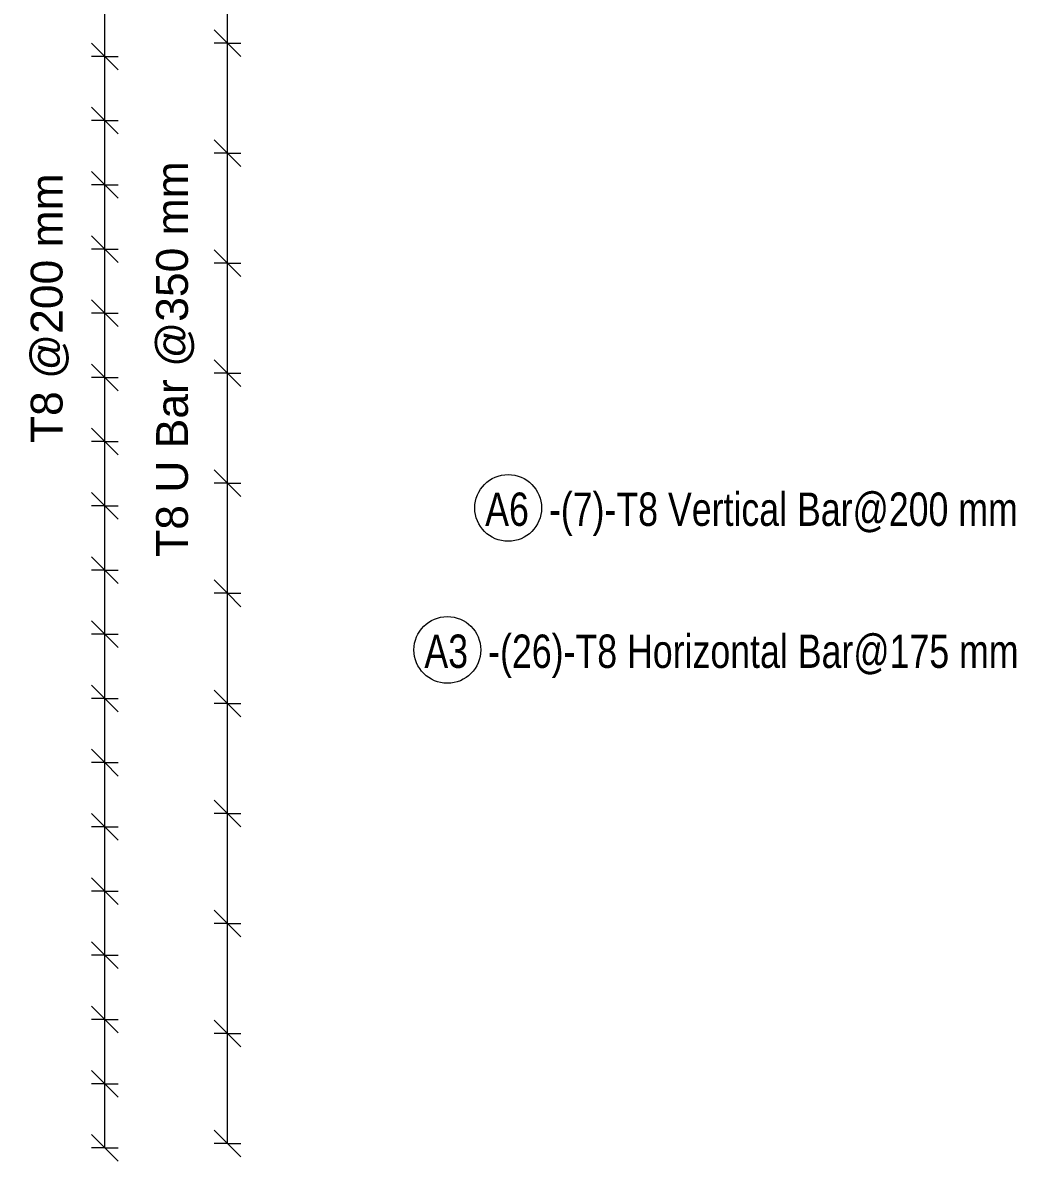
# Model space of a CAD drawing. Header units: millimetres. Extents: x -1228 to 17985, y -2296 to 18684.
# Drawn here: x 4818 to 7794, y -1335 to 2076 of the extents above; entities that cross this region are included whole.
import ezdxf

# ---------------------------------------------------------------- set-up
doc = ezdxf.new("R2010")
doc.units = ezdxf.units.MM
for name, color, linetype, lineweight in [('A-ANNO-DIMS', 211, 'Continuous', 9), ('A-ANNO-DIMS-40', 211, 'Continuous', 9), ('S-RBAR-IDEN', 171, 'Continuous', 9)]:
    doc.layers.add(name, color=color, linetype=linetype, lineweight=lineweight)
doc.styles.add('Arial', font='arial.ttf', dxfattribs={"height": 95.25})
doc.styles.add('Nirmala UI Semilight', font='NirmalaS.ttf', dxfattribs={"width": 0.8, "height": 100})
doc.dimstyles.new('Arrow_Filled_-_2_5_NI_UI_1', dxfattribs={"dimscale": 304.8, "dimtxt": 104.736395, "dimasz": 0.262467, "dimexe": 0.131234, "dimexo": 0.0625, "dimgap": 0.131234, "dimtad": 1, "dimdec": 0, "dimzin": 0, "dimdsep": 46, "dimtxsty": 'Arial', "dimblk1": 'OBLIQUE', "dimblk2": 'OBLIQUE', "dimsah": 1, "dimcen": 0.09, "dimazin": 0, "dimtfac": 1, "dimtdec": 4, "dimtix": 1, "dimtmove": 0, "dimatfit": 3, "dimfxl": 0.131234, "dimfxlon": 1, "dimtvp": 1, "dimtolj": 1, "dimtzin": 0, "dimarcsym": 2})

# ---------------------------------------------------------------- blocks, each defined once
blk = doc.blocks.new('DIMBLOCK38-Elevation Front Copy 1')
at = {"layer": 'A-ANNO-DIMS-40'}
for p, q in [((5063.9, -1102.7), (5023.9, -1062.7)), ((5063.9, -1102.7), (5023.9, -1102.7)), ((5063.9, -1295), (5063.9, -1102.7)), ((5063.9, -1102.7), (5103.9, -1142.7)), ((5063.9, -1102.7), (5103.9, -1102.7)), ((5063.9, -1295), (5023.9, -1255)), ((5063.9, -1295), (5023.9, -1295)), ((5063.9, -1295), (5103.9, -1335)), ((5063.9, -1295), (5103.9, -1295))]:
    blk.add_line(p, q, dxfattribs=at)
blk = doc.blocks.new('_Oblique')
at = {"color": 0, "linetype": 'ByBlock', "lineweight": -2}
blk.add_line((-0.5, -0.5), (0.5, 0.5), dxfattribs=at)
blk = doc.blocks.new('DIMBLOCK39-Elevation Front Copy 1')
at = {"layer": 'A-ANNO-DIMS-40'}
for p, q in [((5063.9, -910.3), (5023.9, -870.3)), ((5063.9, -910.3), (5023.9, -910.3)), ((5063.9, -1102.7), (5063.9, -910.3)), ((5063.9, -910.3), (5103.9, -950.3)), ((5063.9, -910.3), (5103.9, -910.3)), ((5063.9, -1102.7), (5023.9, -1062.7)), ((5063.9, -1102.7), (5023.9, -1102.7)), ((5063.9, -1102.7), (5103.9, -1142.7)), ((5063.9, -1102.7), (5103.9, -1102.7))]:
    blk.add_line(p, q, dxfattribs=at)
blk = doc.blocks.new('DIMBLOCK40-Elevation Front Copy 1')
at = {"layer": 'A-ANNO-DIMS-40'}
for p, q in [((5063.9, -718), (5023.9, -678)), ((5063.9, -718), (5023.9, -718)), ((5063.9, -910.3), (5063.9, -718)), ((5063.9, -718), (5103.9, -758)), ((5063.9, -718), (5103.9, -718)), ((5063.9, -910.3), (5023.9, -870.3)), ((5063.9, -910.3), (5023.9, -910.3)), ((5063.9, -910.3), (5103.9, -950.3)), ((5063.9, -910.3), (5103.9, -910.3))]:
    blk.add_line(p, q, dxfattribs=at)
blk = doc.blocks.new('DIMBLOCK41-Elevation Front Copy 1')
at = {"layer": 'A-ANNO-DIMS-40'}
for p, q in [((5063.9, -525.6), (5023.9, -485.6)), ((5063.9, -525.6), (5023.9, -525.6)), ((5063.9, -718), (5063.9, -525.6)), ((5063.9, -525.6), (5103.9, -565.6)), ((5063.9, -525.6), (5103.9, -525.6)), ((5063.9, -718), (5023.9, -678)), ((5063.9, -718), (5023.9, -718)), ((5063.9, -718), (5103.9, -758)), ((5063.9, -718), (5103.9, -718))]:
    blk.add_line(p, q, dxfattribs=at)
blk = doc.blocks.new('DIMBLOCK42-Elevation Front Copy 1')
at = {"layer": 'A-ANNO-DIMS-40'}
for p, q in [((5063.9, -333.3), (5023.9, -293.3)), ((5063.9, -333.3), (5023.9, -333.3)), ((5063.9, -525.6), (5063.9, -333.3)), ((5063.9, -333.3), (5103.9, -373.3)), ((5063.9, -333.3), (5103.9, -333.3)), ((5063.9, -525.6), (5023.9, -485.6)), ((5063.9, -525.6), (5023.9, -525.6)), ((5063.9, -525.6), (5103.9, -565.6)), ((5063.9, -525.6), (5103.9, -525.6))]:
    blk.add_line(p, q, dxfattribs=at)
blk = doc.blocks.new('DIMBLOCK43-Elevation Front Copy 1')
at = {"layer": 'A-ANNO-DIMS-40'}
for p, q in [((5063.9, -140.9), (5023.9, -100.9)), ((5063.9, -140.9), (5023.9, -140.9)), ((5063.9, -333.3), (5063.9, -140.9)), ((5063.9, -140.9), (5103.9, -180.9)), ((5063.9, -140.9), (5103.9, -140.9)), ((5063.9, -333.3), (5023.9, -293.3)), ((5063.9, -333.3), (5023.9, -333.3)), ((5063.9, -333.3), (5103.9, -373.3)), ((5063.9, -333.3), (5103.9, -333.3))]:
    blk.add_line(p, q, dxfattribs=at)
blk = doc.blocks.new('DIMBLOCK44-Elevation Front Copy 1')
at = {"layer": 'A-ANNO-DIMS-40'}
for p, q in [((5063.9, 51.4), (5023.9, 91.4)), ((5063.9, 51.4), (5023.9, 51.4)), ((5063.9, -140.9), (5063.9, 51.4)), ((5063.9, 51.4), (5103.9, 11.4)), ((5063.9, 51.4), (5103.9, 51.4)), ((5063.9, -140.9), (5023.9, -100.9)), ((5063.9, -140.9), (5023.9, -140.9)), ((5063.9, -140.9), (5103.9, -180.9)), ((5063.9, -140.9), (5103.9, -140.9))]:
    blk.add_line(p, q, dxfattribs=at)
blk = doc.blocks.new('DIMBLOCK45-Elevation Front Copy 1')
at = {"layer": 'A-ANNO-DIMS-40'}
for p, q in [((5063.9, 243.8), (5023.9, 283.8)), ((5063.9, 243.8), (5023.9, 243.8)), ((5063.9, 51.4), (5063.9, 243.8)), ((5063.9, 243.8), (5103.9, 203.8)), ((5063.9, 243.8), (5103.9, 243.8)), ((5063.9, 51.4), (5023.9, 91.4)), ((5063.9, 51.4), (5023.9, 51.4)), ((5063.9, 51.4), (5103.9, 11.4)), ((5063.9, 51.4), (5103.9, 51.4))]:
    blk.add_line(p, q, dxfattribs=at)
blk = doc.blocks.new('DIMBLOCK46-Elevation Front Copy 1')
at = {"layer": 'A-ANNO-DIMS-40'}
for p, q in [((5063.9, 436.1), (5023.9, 476.1)), ((5063.9, 436.1), (5023.9, 436.1)), ((5063.9, 243.8), (5063.9, 436.1)), ((5063.9, 436.1), (5103.9, 396.1)), ((5063.9, 436.1), (5103.9, 436.1)), ((5063.9, 243.8), (5023.9, 283.8)), ((5063.9, 243.8), (5023.9, 243.8)), ((5063.9, 243.8), (5103.9, 203.8)), ((5063.9, 243.8), (5103.9, 243.8))]:
    blk.add_line(p, q, dxfattribs=at)
blk = doc.blocks.new('DIMBLOCK47-Elevation Front Copy 1')
at = {"layer": 'A-ANNO-DIMS-40'}
for p, q in [((5063.9, 628.5), (5023.9, 668.5)), ((5063.9, 628.5), (5023.9, 628.5)), ((5063.9, 436.1), (5063.9, 628.5)), ((5063.9, 628.5), (5103.9, 588.5)), ((5063.9, 628.5), (5103.9, 628.5)), ((5063.9, 436.1), (5023.9, 476.1)), ((5063.9, 436.1), (5023.9, 436.1)), ((5063.9, 436.1), (5103.9, 396.1)), ((5063.9, 436.1), (5103.9, 436.1))]:
    blk.add_line(p, q, dxfattribs=at)
blk = doc.blocks.new('DIMBLOCK48-Elevation Front Copy 1')
at = {"layer": 'A-ANNO-DIMS-40'}
for p, q in [((5063.9, 820.8), (5023.9, 860.8)), ((5063.9, 820.8), (5023.9, 820.8)), ((5063.9, 628.5), (5063.9, 820.8)), ((5063.9, 820.8), (5103.9, 780.8)), ((5063.9, 820.8), (5103.9, 820.8)), ((5063.9, 628.5), (5023.9, 668.5)), ((5063.9, 628.5), (5023.9, 628.5)), ((5063.9, 628.5), (5103.9, 588.5)), ((5063.9, 628.5), (5103.9, 628.5))]:
    blk.add_line(p, q, dxfattribs=at)
blk = doc.blocks.new('DIMBLOCK49-Elevation Front Copy 1')
at = {"layer": 'A-ANNO-DIMS-40'}
for p, q in [((5063.9, 1013.2), (5023.9, 1053.2)), ((5063.9, 1013.2), (5023.9, 1013.2)), ((5063.9, 820.8), (5063.9, 1013.2)), ((5063.9, 1013.2), (5103.9, 973.2)), ((5063.9, 1013.2), (5103.9, 1013.2)), ((5063.9, 820.8), (5023.9, 860.8)), ((5063.9, 820.8), (5023.9, 820.8)), ((5063.9, 820.8), (5103.9, 780.8)), ((5063.9, 820.8), (5103.9, 820.8))]:
    blk.add_line(p, q, dxfattribs=at)
blk = doc.blocks.new('DIMBLOCK50-Elevation Front Copy 1')
at = {"layer": 'A-ANNO-DIMS-40'}
for p, q in [((5063.9, 1205.5), (5023.9, 1245.5)), ((5063.9, 1205.5), (5023.9, 1205.5)), ((5063.9, 1013.2), (5063.9, 1205.5)), ((5063.9, 1205.5), (5103.9, 1165.5)), ((5063.9, 1205.5), (5103.9, 1205.5)), ((5063.9, 1013.2), (5023.9, 1053.2)), ((5063.9, 1013.2), (5023.9, 1013.2)), ((5063.9, 1013.2), (5103.9, 973.2)), ((5063.9, 1013.2), (5103.9, 1013.2))]:
    blk.add_line(p, q, dxfattribs=at)
blk = doc.blocks.new('DIMBLOCK51-Elevation Front Copy 1')
at = {"layer": 'A-ANNO-DIMS-40'}
for p, q in [((5063.9, 1397.8), (5023.9, 1437.8)), ((5063.9, 1397.8), (5023.9, 1397.8)), ((5063.9, 1205.5), (5063.9, 1397.8)), ((5063.9, 1397.8), (5103.9, 1357.8)), ((5063.9, 1397.8), (5103.9, 1397.8)), ((5063.9, 1205.5), (5023.9, 1245.5)), ((5063.9, 1205.5), (5023.9, 1205.5)), ((5063.9, 1205.5), (5103.9, 1165.5)), ((5063.9, 1205.5), (5103.9, 1205.5))]:
    blk.add_line(p, q, dxfattribs=at)
blk = doc.blocks.new('DIMBLOCK52-Elevation Front Copy 1')
at = {"layer": 'A-ANNO-DIMS-40'}
for p, q in [((5063.9, 1590.2), (5023.9, 1630.2)), ((5063.9, 1590.2), (5023.9, 1590.2)), ((5063.9, 1397.8), (5063.9, 1590.2)), ((5063.9, 1590.2), (5103.9, 1550.2)), ((5063.9, 1590.2), (5103.9, 1590.2)), ((5063.9, 1397.8), (5023.9, 1437.8)), ((5063.9, 1397.8), (5023.9, 1397.8)), ((5063.9, 1397.8), (5103.9, 1357.8)), ((5063.9, 1397.8), (5103.9, 1397.8))]:
    blk.add_line(p, q, dxfattribs=at)
blk = doc.blocks.new('DIMBLOCK53-Elevation Front Copy 1')
at = {"layer": 'A-ANNO-DIMS-40'}
for p, q in [((5063.9, 1782.5), (5023.9, 1822.5)), ((5063.9, 1782.5), (5023.9, 1782.5)), ((5063.9, 1590.2), (5063.9, 1782.5)), ((5063.9, 1782.5), (5103.9, 1742.5)), ((5063.9, 1782.5), (5103.9, 1782.5)), ((5063.9, 1590.2), (5023.9, 1630.2)), ((5063.9, 1590.2), (5023.9, 1590.2)), ((5063.9, 1590.2), (5103.9, 1550.2)), ((5063.9, 1590.2), (5103.9, 1590.2))]:
    blk.add_line(p, q, dxfattribs=at)
blk = doc.blocks.new('DIMBLOCK54-Elevation Front Copy 1')
at = {"layer": 'A-ANNO-DIMS-40'}
for p, q in [((5063.9, 1974.9), (5023.9, 2014.9)), ((5063.9, 1974.9), (5023.9, 1974.9)), ((5063.9, 1782.5), (5063.9, 1974.9)), ((5063.9, 1974.9), (5103.9, 1934.9)), ((5063.9, 1974.9), (5103.9, 1974.9)), ((5063.9, 1782.5), (5023.9, 1822.5)), ((5063.9, 1782.5), (5023.9, 1782.5)), ((5063.9, 1782.5), (5103.9, 1742.5)), ((5063.9, 1782.5), (5103.9, 1782.5))]:
    blk.add_line(p, q, dxfattribs=at)
blk = doc.blocks.new('DIMBLOCK55-Elevation Front Copy 1')
at = {"layer": 'A-ANNO-DIMS-40'}
for p, q in [((5063.9, 2167.2), (5023.9, 2207.2)), ((5063.9, 2167.2), (5023.9, 2167.2)), ((5063.9, 1974.9), (5063.9, 2167.2)), ((5063.9, 2167.2), (5103.9, 2127.2)), ((5063.9, 2167.2), (5103.9, 2167.2)), ((5063.9, 1974.9), (5023.9, 2014.9)), ((5063.9, 1974.9), (5023.9, 1974.9)), ((5063.9, 1974.9), (5103.9, 1934.9)), ((5063.9, 1974.9), (5103.9, 1974.9))]:
    blk.add_line(p, q, dxfattribs=at)
blk = doc.blocks.new('DIMBLOCK62-Elevation Front Copy 1')
at = {"layer": 'A-ANNO-DIMS-40'}
for p, q in [((5063.9, 3321.3), (5023.9, 3361.3)), ((5063.9, 3321.3), (5023.9, 3321.3)), ((5063.9, -1295), (5063.9, 3321.3)), ((5063.9, 3129), (5063.9, 3321.3)), ((5063.9, 3321.3), (5103.9, 3281.3)), ((5063.9, 3321.3), (5103.9, 3321.3)), ((5063.9, 3129), (5023.9, 3169)), ((5063.9, 3129), (5023.9, 3129)), ((5063.9, 2936.6), (5063.9, 3129)), ((5063.9, 3129), (5103.9, 3089)), ((5063.9, 3129), (5103.9, 3129)), ((5063.9, 2936.6), (5023.9, 2976.6)), ((5063.9, 2936.6), (5023.9, 2936.6)), ((5063.9, 2744.3), (5063.9, 2936.6)), ((5063.9, 2936.6), (5103.9, 2896.6)), ((5063.9, 2936.6), (5103.9, 2936.6)), ((5063.9, 2744.3), (5023.9, 2784.3)), ((5063.9, 2744.3), (5023.9, 2744.3)), ((5063.9, 2551.9), (5063.9, 2744.3)), ((5063.9, 2744.3), (5103.9, 2704.3)), ((5063.9, 2744.3), (5103.9, 2744.3)), ((5063.9, 2551.9), (5023.9, 2591.9)), ((5063.9, 2551.9), (5023.9, 2551.9)), ((5063.9, 2359.6), (5063.9, 2551.9)), ((5063.9, 2551.9), (5103.9, 2511.9)), ((5063.9, 2551.9), (5103.9, 2551.9)), ((5063.9, 2359.6), (5023.9, 2399.6)), ((5063.9, 2359.6), (5023.9, 2359.6)), ((5063.9, 2167.2), (5063.9, 2359.6)), ((5063.9, 2359.6), (5103.9, 2319.6)), ((5063.9, 2359.6), (5103.9, 2359.6)), ((5063.9, 2167.2), (5023.9, 2207.2)), ((5063.9, 2167.2), (5023.9, 2167.2)), ((5063.9, 1974.9), (5063.9, 2167.2)), ((5063.9, 2167.2), (5103.9, 2127.2)), ((5063.9, 2167.2), (5103.9, 2167.2)), ((5063.9, 1974.9), (5023.9, 2014.9)), ((5063.9, 1974.9), (5023.9, 1974.9)), ((5063.9, 1782.5), (5063.9, 1974.9)), ((5063.9, 1974.9), (5103.9, 1934.9)), ((5063.9, 1974.9), (5103.9, 1974.9)), ((5063.9, 1782.5), (5023.9, 1822.5)), ((5063.9, 1782.5), (5023.9, 1782.5)), ((5063.9, 1590.2), (5063.9, 1782.5)), ((5063.9, 1782.5), (5103.9, 1742.5)), ((5063.9, 1782.5), (5103.9, 1782.5)), ((5063.9, 1590.2), (5023.9, 1630.2)), ((5063.9, 1590.2), (5023.9, 1590.2)), ((5063.9, 1397.8), (5063.9, 1590.2)), ((5063.9, 1590.2), (5103.9, 1550.2)), ((5063.9, 1590.2), (5103.9, 1590.2)), ((5063.9, 1397.8), (5023.9, 1437.8)), ((5063.9, 1397.8), (5023.9, 1397.8)), ((5063.9, 1205.5), (5063.9, 1397.8)), ((5063.9, 1397.8), (5103.9, 1357.8)), ((5063.9, 1397.8), (5103.9, 1397.8)), ((5063.9, 1205.5), (5023.9, 1245.5)), ((5063.9, 1205.5), (5023.9, 1205.5)), ((5063.9, 1013.2), (5063.9, 1205.5)), ((5063.9, 1205.5), (5103.9, 1165.5)), ((5063.9, 1205.5), (5103.9, 1205.5)), ((5063.9, 1013.2), (5023.9, 1053.2)), ((5063.9, 1013.2), (5023.9, 1013.2)), ((5063.9, 820.8), (5063.9, 1013.2)), ((5063.9, 1013.2), (5103.9, 973.2)), ((5063.9, 1013.2), (5103.9, 1013.2)), ((5063.9, 820.8), (5023.9, 860.8)), ((5063.9, 820.8), (5023.9, 820.8)), ((5063.9, 628.5), (5063.9, 820.8)), ((5063.9, 820.8), (5103.9, 780.8)), ((5063.9, 820.8), (5103.9, 820.8)), ((5063.9, 628.5), (5023.9, 668.5)), ((5063.9, 628.5), (5023.9, 628.5)), ((5063.9, 436.1), (5063.9, 628.5)), ((5063.9, 628.5), (5103.9, 588.5)), ((5063.9, 628.5), (5103.9, 628.5)), ((5063.9, 436.1), (5023.9, 476.1)), ((5063.9, 436.1), (5023.9, 436.1)), ((5063.9, 243.8), (5063.9, 436.1)), ((5063.9, 436.1), (5103.9, 396.1)), ((5063.9, 436.1), (5103.9, 436.1)), ((5063.9, 243.8), (5023.9, 283.8)), ((5063.9, 243.8), (5023.9, 243.8)), ((5063.9, 51.4), (5063.9, 243.8)), ((5063.9, 243.8), (5103.9, 203.8)), ((5063.9, 243.8), (5103.9, 243.8)), ((5063.9, 51.4), (5023.9, 91.4)), ((5063.9, 51.4), (5023.9, 51.4)), ((5063.9, -140.9), (5063.9, 51.4)), ((5063.9, 51.4), (5103.9, 11.4)), ((5063.9, 51.4), (5103.9, 51.4)), ((5063.9, -140.9), (5023.9, -100.9)), ((5063.9, -140.9), (5023.9, -140.9)), ((5063.9, -333.3), (5063.9, -140.9)), ((5063.9, -140.9), (5103.9, -180.9)), ((5063.9, -140.9), (5103.9, -140.9)), ((5063.9, -333.3), (5023.9, -293.3)), ((5063.9, -333.3), (5023.9, -333.3)), ((5063.9, -525.6), (5063.9, -333.3)), ((5063.9, -333.3), (5103.9, -373.3)), ((5063.9, -333.3), (5103.9, -333.3)), ((5063.9, -525.6), (5023.9, -485.6)), ((5063.9, -525.6), (5023.9, -525.6)), ((5063.9, -718), (5063.9, -525.6)), ((5063.9, -525.6), (5103.9, -565.6)), ((5063.9, -525.6), (5103.9, -525.6)), ((5063.9, -718), (5023.9, -678)), ((5063.9, -718), (5023.9, -718)), ((5063.9, -910.3), (5063.9, -718)), ((5063.9, -718), (5103.9, -758)), ((5063.9, -718), (5103.9, -718)), ((5063.9, -910.3), (5023.9, -870.3)), ((5063.9, -910.3), (5023.9, -910.3)), ((5063.9, -1102.7), (5063.9, -910.3)), ((5063.9, -910.3), (5103.9, -950.3)), ((5063.9, -910.3), (5103.9, -910.3)), ((5063.9, -1102.7), (5023.9, -1062.7)), ((5063.9, -1102.7), (5023.9, -1102.7)), ((5063.9, -1295), (5063.9, -1102.7)), ((5063.9, -1102.7), (5103.9, -1142.7)), ((5063.9, -1102.7), (5103.9, -1102.7)), ((5063.9, -1295), (5023.9, -1255)), ((5063.9, -1295), (5023.9, -1295)), ((5063.9, -1295), (5103.9, -1335)), ((5063.9, -1295), (5103.9, -1295))]:
    blk.add_line(p, q, dxfattribs=at)
blk = doc.blocks.new('_None')
blk = doc.blocks.new('DIMBLOCK63-Elevation Front Copy 1')
at = {"layer": 'A-ANNO-DIMS-40'}
for p, q in [((5431.6, -952.2), (5391.6, -912.2)), ((5431.6, -952.2), (5391.6, -952.2)), ((5431.6, -1281.9), (5431.6, -952.2)), ((5431.6, -952.2), (5471.6, -992.2)), ((5431.6, -952.2), (5471.6, -952.2)), ((5431.6, -1281.9), (5391.6, -1241.9)), ((5431.6, -1281.9), (5391.6, -1281.9)), ((5431.6, -1281.9), (5471.6, -1321.9)), ((5431.6, -1281.9), (5471.6, -1281.9))]:
    blk.add_line(p, q, dxfattribs=at)
blk = doc.blocks.new('DIMBLOCK64-Elevation Front Copy 1')
at = {"layer": 'A-ANNO-DIMS-40'}
for p, q in [((5431.6, -622.6), (5391.6, -582.6)), ((5431.6, -622.6), (5391.6, -622.6)), ((5431.6, -952.2), (5431.6, -622.6)), ((5431.6, -622.6), (5471.6, -662.6)), ((5431.6, -622.6), (5471.6, -622.6)), ((5431.6, -952.2), (5391.6, -912.2)), ((5431.6, -952.2), (5391.6, -952.2)), ((5431.6, -952.2), (5471.6, -992.2)), ((5431.6, -952.2), (5471.6, -952.2))]:
    blk.add_line(p, q, dxfattribs=at)
blk = doc.blocks.new('DIMBLOCK65-Elevation Front Copy 1')
at = {"layer": 'A-ANNO-DIMS-40'}
for p, q in [((5431.6, -292.9), (5391.6, -252.9)), ((5431.6, -292.9), (5391.6, -292.9)), ((5431.6, -622.6), (5431.6, -292.9)), ((5431.6, -292.9), (5471.6, -332.9)), ((5431.6, -292.9), (5471.6, -292.9)), ((5431.6, -622.6), (5391.6, -582.6)), ((5431.6, -622.6), (5391.6, -622.6)), ((5431.6, -622.6), (5471.6, -662.6)), ((5431.6, -622.6), (5471.6, -622.6))]:
    blk.add_line(p, q, dxfattribs=at)
blk = doc.blocks.new('DIMBLOCK66-Elevation Front Copy 1')
at = {"layer": 'A-ANNO-DIMS-40'}
for p, q in [((5431.6, 36.7), (5391.6, 76.7)), ((5431.6, 36.7), (5391.6, 36.7)), ((5431.6, -292.9), (5431.6, 36.7)), ((5431.6, 36.7), (5471.6, -3.3)), ((5431.6, 36.7), (5471.6, 36.7)), ((5431.6, -292.9), (5391.6, -252.9)), ((5431.6, -292.9), (5391.6, -292.9)), ((5431.6, -292.9), (5471.6, -332.9)), ((5431.6, -292.9), (5471.6, -292.9))]:
    blk.add_line(p, q, dxfattribs=at)
blk = doc.blocks.new('DIMBLOCK67-Elevation Front Copy 1')
at = {"layer": 'A-ANNO-DIMS-40'}
for p, q in [((5431.6, 366.4), (5391.6, 406.4)), ((5431.6, 366.4), (5391.6, 366.4)), ((5431.6, 36.7), (5431.6, 366.4)), ((5431.6, 366.4), (5471.6, 326.4)), ((5431.6, 366.4), (5471.6, 366.4)), ((5431.6, 36.7), (5391.6, 76.7)), ((5431.6, 36.7), (5391.6, 36.7)), ((5431.6, 36.7), (5471.6, -3.3)), ((5431.6, 36.7), (5471.6, 36.7))]:
    blk.add_line(p, q, dxfattribs=at)
blk = doc.blocks.new('DIMBLOCK68-Elevation Front Copy 1')
at = {"layer": 'A-ANNO-DIMS-40'}
for p, q in [((5431.6, 696), (5391.6, 736)), ((5431.6, 696), (5391.6, 696)), ((5431.6, 366.4), (5431.6, 696)), ((5431.6, 696), (5471.6, 656)), ((5431.6, 696), (5471.6, 696)), ((5431.6, 366.4), (5391.6, 406.4)), ((5431.6, 366.4), (5391.6, 366.4)), ((5431.6, 366.4), (5471.6, 326.4)), ((5431.6, 366.4), (5471.6, 366.4))]:
    blk.add_line(p, q, dxfattribs=at)
blk = doc.blocks.new('DIMBLOCK69-Elevation Front Copy 1')
at = {"layer": 'A-ANNO-DIMS-40'}
for p, q in [((5431.6, 1025.7), (5391.6, 1065.7)), ((5431.6, 1025.7), (5391.6, 1025.7)), ((5431.6, 696), (5431.6, 1025.7)), ((5431.6, 1025.7), (5471.6, 985.7)), ((5431.6, 1025.7), (5471.6, 1025.7)), ((5431.6, 696), (5391.6, 736)), ((5431.6, 696), (5391.6, 696)), ((5431.6, 696), (5471.6, 656)), ((5431.6, 696), (5471.6, 696))]:
    blk.add_line(p, q, dxfattribs=at)
blk = doc.blocks.new('DIMBLOCK70-Elevation Front Copy 1')
at = {"layer": 'A-ANNO-DIMS-40'}
for p, q in [((5431.6, 1355.3), (5391.6, 1395.3)), ((5431.6, 1355.3), (5391.6, 1355.3)), ((5431.6, 1025.7), (5431.6, 1355.3)), ((5431.6, 1355.3), (5471.6, 1315.3)), ((5431.6, 1355.3), (5471.6, 1355.3)), ((5431.6, 1025.7), (5391.6, 1065.7)), ((5431.6, 1025.7), (5391.6, 1025.7)), ((5431.6, 1025.7), (5471.6, 985.7)), ((5431.6, 1025.7), (5471.6, 1025.7))]:
    blk.add_line(p, q, dxfattribs=at)
blk = doc.blocks.new('DIMBLOCK71-Elevation Front Copy 1')
at = {"layer": 'A-ANNO-DIMS-40'}
for p, q in [((5431.6, 1685), (5391.6, 1725)), ((5431.6, 1685), (5391.6, 1685)), ((5431.6, 1355.3), (5431.6, 1685)), ((5431.6, 1685), (5471.6, 1645)), ((5431.6, 1685), (5471.6, 1685)), ((5431.6, 1355.3), (5391.6, 1395.3)), ((5431.6, 1355.3), (5391.6, 1355.3)), ((5431.6, 1355.3), (5471.6, 1315.3)), ((5431.6, 1355.3), (5471.6, 1355.3))]:
    blk.add_line(p, q, dxfattribs=at)
blk = doc.blocks.new('DIMBLOCK72-Elevation Front Copy 1')
at = {"layer": 'A-ANNO-DIMS-40'}
for p, q in [((5431.6, 2014.6), (5391.6, 2054.6)), ((5431.6, 2014.6), (5391.6, 2014.6)), ((5431.6, 1685), (5431.6, 2014.6)), ((5431.6, 2014.6), (5471.6, 1974.6)), ((5431.6, 2014.6), (5471.6, 2014.6)), ((5431.6, 1685), (5391.6, 1725)), ((5431.6, 1685), (5391.6, 1685)), ((5431.6, 1685), (5471.6, 1645)), ((5431.6, 1685), (5471.6, 1685))]:
    blk.add_line(p, q, dxfattribs=at)
blk = doc.blocks.new('DIMBLOCK73-Elevation Front Copy 1')
at = {"layer": 'A-ANNO-DIMS-40'}
for p, q in [((5431.6, 2344.3), (5391.6, 2384.3)), ((5431.6, 2344.3), (5391.6, 2344.3)), ((5431.6, 2014.6), (5431.6, 2344.3)), ((5431.6, 2344.3), (5471.6, 2304.3)), ((5431.6, 2344.3), (5471.6, 2344.3)), ((5431.6, 2014.6), (5391.6, 2054.6)), ((5431.6, 2014.6), (5391.6, 2014.6)), ((5431.6, 2014.6), (5471.6, 1974.6)), ((5431.6, 2014.6), (5471.6, 2014.6))]:
    blk.add_line(p, q, dxfattribs=at)
blk = doc.blocks.new('DIMBLOCK77-Elevation Front Copy 1')
at = {"layer": 'A-ANNO-DIMS-40'}
for p, q in [((5431.6, 3333.2), (5391.6, 3373.2)), ((5431.6, 3333.2), (5391.6, 3333.2)), ((5431.6, -1281.9), (5431.6, 3333.2)), ((5431.6, 3003.6), (5431.6, 3333.2)), ((5431.6, 3333.2), (5471.6, 3293.2)), ((5431.6, 3333.2), (5471.6, 3333.2)), ((5431.6, 3003.6), (5391.6, 3043.6)), ((5431.6, 3003.6), (5391.6, 3003.6)), ((5431.6, 2673.9), (5431.6, 3003.6)), ((5431.6, 3003.6), (5471.6, 2963.6)), ((5431.6, 3003.6), (5471.6, 3003.6)), ((5431.6, 2673.9), (5391.6, 2713.9)), ((5431.6, 2673.9), (5391.6, 2673.9)), ((5431.6, 2344.3), (5431.6, 2673.9)), ((5431.6, 2673.9), (5471.6, 2633.9)), ((5431.6, 2673.9), (5471.6, 2673.9)), ((5431.6, 2344.3), (5391.6, 2384.3)), ((5431.6, 2344.3), (5391.6, 2344.3)), ((5431.6, 2014.6), (5431.6, 2344.3)), ((5431.6, 2344.3), (5471.6, 2304.3)), ((5431.6, 2344.3), (5471.6, 2344.3)), ((5431.6, 2014.6), (5391.6, 2054.6)), ((5431.6, 2014.6), (5391.6, 2014.6)), ((5431.6, 1685), (5431.6, 2014.6)), ((5431.6, 2014.6), (5471.6, 1974.6)), ((5431.6, 2014.6), (5471.6, 2014.6)), ((5431.6, 1685), (5391.6, 1725)), ((5431.6, 1685), (5391.6, 1685)), ((5431.6, 1355.3), (5431.6, 1685)), ((5431.6, 1685), (5471.6, 1645)), ((5431.6, 1685), (5471.6, 1685)), ((5431.6, 1355.3), (5391.6, 1395.3)), ((5431.6, 1355.3), (5391.6, 1355.3)), ((5431.6, 1025.7), (5431.6, 1355.3)), ((5431.6, 1355.3), (5471.6, 1315.3)), ((5431.6, 1355.3), (5471.6, 1355.3)), ((5431.6, 1025.7), (5391.6, 1065.7)), ((5431.6, 1025.7), (5391.6, 1025.7)), ((5431.6, 696), (5431.6, 1025.7)), ((5431.6, 1025.7), (5471.6, 985.7)), ((5431.6, 1025.7), (5471.6, 1025.7)), ((5431.6, 696), (5391.6, 736)), ((5431.6, 696), (5391.6, 696)), ((5431.6, 366.4), (5431.6, 696)), ((5431.6, 696), (5471.6, 656)), ((5431.6, 696), (5471.6, 696)), ((5431.6, 366.4), (5391.6, 406.4)), ((5431.6, 366.4), (5391.6, 366.4)), ((5431.6, 36.7), (5431.6, 366.4)), ((5431.6, 366.4), (5471.6, 326.4)), ((5431.6, 366.4), (5471.6, 366.4)), ((5431.6, 36.7), (5391.6, 76.7)), ((5431.6, 36.7), (5391.6, 36.7)), ((5431.6, -292.9), (5431.6, 36.7)), ((5431.6, 36.7), (5471.6, -3.3)), ((5431.6, 36.7), (5471.6, 36.7)), ((5431.6, -292.9), (5391.6, -252.9)), ((5431.6, -292.9), (5391.6, -292.9)), ((5431.6, -622.6), (5431.6, -292.9)), ((5431.6, -292.9), (5471.6, -332.9)), ((5431.6, -292.9), (5471.6, -292.9)), ((5431.6, -622.6), (5391.6, -582.6)), ((5431.6, -622.6), (5391.6, -622.6)), ((5431.6, -952.2), (5431.6, -622.6)), ((5431.6, -622.6), (5471.6, -662.6)), ((5431.6, -622.6), (5471.6, -622.6)), ((5431.6, -952.2), (5391.6, -912.2)), ((5431.6, -952.2), (5391.6, -952.2)), ((5431.6, -1281.9), (5431.6, -952.2)), ((5431.6, -952.2), (5471.6, -992.2)), ((5431.6, -952.2), (5471.6, -952.2)), ((5431.6, -1281.9), (5391.6, -1241.9)), ((5431.6, -1281.9), (5391.6, -1281.9)), ((5431.6, -1281.9), (5471.6, -1321.9)), ((5431.6, -1281.9), (5471.6, -1281.9))]:
    blk.add_line(p, q, dxfattribs=at)
blk = doc.blocks.new('M_Rebar Tag_rfa Dimension - DOT 1_5-793931-Elevation Right Copy 2')
at = {"layer": 'S-RBAR-IDEN'}
blk.add_circle((18666.1, 201.3), 100, dxfattribs=at)
blk = doc.blocks.new('M_Rebar Tag_rfa Dimension - ARROW-793927-Elevation Right Copy 2')
at = {"layer": 'S-RBAR-IDEN'}
blk.add_circle((18666.1, -1628.1), 100, dxfattribs=at)

msp = doc.modelspace()

# ---------------------------------------------------------------- block references
at = {"layer": 'S-RBAR-IDEN'}
for name, p in [('M_Rebar Tag_rfa Dimension - ARROW-793927-Elevation Right Copy 2', (-12394.1, 2250.3)), ('M_Rebar Tag_rfa Dimension - DOT 1_5-793931-Elevation Right Copy 2', (-12576.2, -4.5))]:
    msp.add_blockref(name, p, dxfattribs=at)

# ---------------------------------------------------------------- texts
at = {"layer": 'S-RBAR-IDEN', "char_height": 100, "attachment_point": 1, "style": 'Nirmala UI Semilight'}
for s, insert, width in [('A6', (6203.2, 668.4), 159.055), ('-(7)-T8 Vertical Bar@200 mm', (6394.2, 668.4), 1711.122), ('A3', (6021.1, 242.9), 159.055), ('-(26)-T8 Horizontal Bar@175 mm', (6212.1, 242.9), 1934.312)]:
    msp.add_mtext(s, dxfattribs=dict(at, insert=insert, width=width))

# ---------------------------------------------------------------- dimensions: what is measured, and where the dimension line sits
at = {"layer": 'A-ANNO-DIMS'}
for base, p1, p2, text, override, picture, middle in [((5063.9, 3321.3), (5023.9, -1295), (5023.9, 3321.3), '4616', {"dimpost": '<>', "dimblk1": 'None', "dimblk2": 'None', "dimsah": 1, "dimfxl": 4616.312371}, 'DIMBLOCK62-Elevation Front Copy 1', (4975.3, 1013.2)), ((5431.6, 3333.2), (5391.6, -1281.9), (5391.6, 3333.2), '4615', {"dimpost": '<>', "dimblk1": 'None', "dimblk2": 'None', "dimsah": 1, "dimfxl": 4615.098696}, 'DIMBLOCK77-Elevation Front Copy 1', (5342.9, 1025.7)), ((5431.6, 2344.3), (5391.6, 2014.6), (5391.6, 2344.3), ' ', {"dimpost": '<>', "dimfxl": 329.649907}, 'DIMBLOCK73-Elevation Front Copy 1', (5431.6, 2179.4)), ((5063.9, 2167.2), (5023.9, 1974.9), (5023.9, 2167.2), ' ', {"dimpost": '<>', "dimfxl": 192.346349}, 'DIMBLOCK55-Elevation Front Copy 1', (5063.9, 2071.1)), ((5431.6, 2014.6), (5391.6, 1685), (5391.6, 2014.6), ' ', {"dimpost": '<>', "dimfxl": 329.649907}, 'DIMBLOCK72-Elevation Front Copy 1', (5431.6, 1849.8)), ((5063.9, 1974.9), (5023.9, 1782.5), (5023.9, 1974.9), ' ', {"dimpost": '<>', "dimfxl": 192.346349}, 'DIMBLOCK54-Elevation Front Copy 1', (5063.9, 1878.7)), ((5063.9, 1782.5), (5023.9, 1590.2), (5023.9, 1782.5), ' ', {"dimpost": '<>', "dimfxl": 192.346349}, 'DIMBLOCK53-Elevation Front Copy 1', (5063.9, 1686.4)), ((5431.6, 1685), (5391.6, 1355.3), (5391.6, 1685), ' ', {"dimpost": '<>', "dimfxl": 329.649907}, 'DIMBLOCK71-Elevation Front Copy 1', (5431.6, 1520.1)), ((5063.9, 1590.2), (5023.9, 1397.8), (5023.9, 1590.2), ' ', {"dimpost": '<>', "dimfxl": 192.346349}, 'DIMBLOCK52-Elevation Front Copy 1', (5063.9, 1494)), ((5063.9, 1397.8), (5023.9, 1205.5), (5023.9, 1397.8), ' ', {"dimpost": '<>', "dimfxl": 192.346349}, 'DIMBLOCK51-Elevation Front Copy 1', (5063.9, 1301.7)), ((5431.6, 1355.3), (5391.6, 1025.7), (5391.6, 1355.3), ' ', {"dimpost": '<>', "dimfxl": 329.649907}, 'DIMBLOCK70-Elevation Front Copy 1', (5431.6, 1190.5)), ((5063.9, 1205.5), (5023.9, 1013.2), (5023.9, 1205.5), ' ', {"dimpost": '<>', "dimfxl": 192.346349}, 'DIMBLOCK50-Elevation Front Copy 1', (5063.9, 1109.3)), ((5431.6, 1025.7), (5391.6, 696), (5391.6, 1025.7), ' ', {"dimpost": '<>', "dimfxl": 329.649907}, 'DIMBLOCK69-Elevation Front Copy 1', (5431.6, 860.8)), ((5063.9, 1013.2), (5023.9, 820.8), (5023.9, 1013.2), ' ', {"dimpost": '<>', "dimfxl": 192.346349}, 'DIMBLOCK49-Elevation Front Copy 1', (5063.9, 917)), ((5063.9, 820.8), (5023.9, 628.5), (5023.9, 820.8), ' ', {"dimpost": '<>', "dimfxl": 192.346349}, 'DIMBLOCK48-Elevation Front Copy 1', (5063.9, 724.6)), ((5431.6, 696), (5391.6, 366.4), (5391.6, 696), ' ', {"dimpost": '<>', "dimfxl": 329.649907}, 'DIMBLOCK68-Elevation Front Copy 1', (5431.6, 531.2)), ((5063.9, 628.5), (5023.9, 436.1), (5023.9, 628.5), ' ', {"dimpost": '<>', "dimfxl": 192.346349}, 'DIMBLOCK47-Elevation Front Copy 1', (5063.9, 532.3)), ((5063.9, 436.1), (5023.9, 243.8), (5023.9, 436.1), ' ', {"dimpost": '<>', "dimfxl": 192.346349}, 'DIMBLOCK46-Elevation Front Copy 1', (5063.9, 339.9)), ((5431.6, 366.4), (5391.6, 36.7), (5391.6, 366.4), ' ', {"dimpost": '<>', "dimfxl": 329.649907}, 'DIMBLOCK67-Elevation Front Copy 1', (5431.6, 201.5)), ((5063.9, 243.8), (5023.9, 51.4), (5023.9, 243.8), ' ', {"dimpost": '<>', "dimfxl": 192.346349}, 'DIMBLOCK45-Elevation Front Copy 1', (5063.9, 147.6)), ((5063.9, 51.4), (5023.9, -140.9), (5023.9, 51.4), ' ', {"dimpost": '<>', "dimfxl": 192.346349}, 'DIMBLOCK44-Elevation Front Copy 1', (5063.9, -44.7)), ((5431.6, 36.7), (5391.6, -292.9), (5391.6, 36.7), ' ', {"dimpost": '<>', "dimfxl": 329.649907}, 'DIMBLOCK66-Elevation Front Copy 1', (5431.6, -128.1)), ((5063.9, -140.9), (5023.9, -333.3), (5023.9, -140.9), ' ', {"dimpost": '<>', "dimfxl": 192.346349}, 'DIMBLOCK43-Elevation Front Copy 1', (5063.9, -237.1)), ((5431.6, -292.9), (5391.6, -622.6), (5391.6, -292.9), ' ', {"dimpost": '<>', "dimfxl": 329.649907}, 'DIMBLOCK65-Elevation Front Copy 1', (5431.6, -457.8)), ((5063.9, -333.3), (5023.9, -525.6), (5023.9, -333.3), ' ', {"dimpost": '<>', "dimfxl": 192.346349}, 'DIMBLOCK42-Elevation Front Copy 1', (5063.9, -429.4)), ((5063.9, -525.6), (5023.9, -718), (5023.9, -525.6), ' ', {"dimpost": '<>', "dimfxl": 192.346349}, 'DIMBLOCK41-Elevation Front Copy 1', (5063.9, -621.8)), ((5431.6, -622.6), (5391.6, -952.2), (5391.6, -622.6), ' ', {"dimpost": '<>', "dimfxl": 329.649907}, 'DIMBLOCK64-Elevation Front Copy 1', (5431.6, -787.4)), ((5063.9, -718), (5023.9, -910.3), (5023.9, -718), ' ', {"dimpost": '<>', "dimfxl": 192.346349}, 'DIMBLOCK40-Elevation Front Copy 1', (5063.9, -814.1)), ((5063.9, -910.3), (5023.9, -1102.7), (5023.9, -910.3), ' ', {"dimpost": '<>', "dimfxl": 192.346349}, 'DIMBLOCK39-Elevation Front Copy 1', (5063.9, -1006.5)), ((5431.6, -952.2), (5391.6, -1281.9), (5391.6, -952.2), ' ', {"dimpost": '<>', "dimfxl": 329.649907}, 'DIMBLOCK63-Elevation Front Copy 1', (5431.6, -1117.1)), ((5063.9, -1102.7), (5023.9, -1295), (5023.9, -1102.7), ' ', {"dimpost": '<>', "dimfxl": 192.346349}, 'DIMBLOCK38-Elevation Front Copy 1', (5063.9, -1198.8))]:
    dim = msp.add_linear_dim(base=base, p1=p1, p2=p2, angle=90, text=text, dimstyle='Arrow_Filled_-_2_5_NI_UI_1', override=override, dxfattribs=at)
    dim.commit()
    dim.dimension.update_dxf_attribs({"geometry": picture, "text_midpoint": middle})

# ---------------------------------------------------------------- next in the draw order: texts
at = {"layer": 'S-RBAR-IDEN', "char_height": 95.25, "attachment_point": 1, "rotation": 90, "style": 'Arial', "bg_fill": 3, "box_fill_scale": 1.25, "bg_fill_color": 256, "bg_fill_true_color": 13158600, "bg_fill_transparency": 0}
for s, insert, width in [('T8 U Bar @350 mm', (5217.6, 475.6), 1452.658), ('T8 @200 mm', (4841.9, 816.5), 990.886)]:
    msp.add_mtext(s, dxfattribs=dict(at, insert=insert, width=width))

doc.saveas('drawing.dxf')
